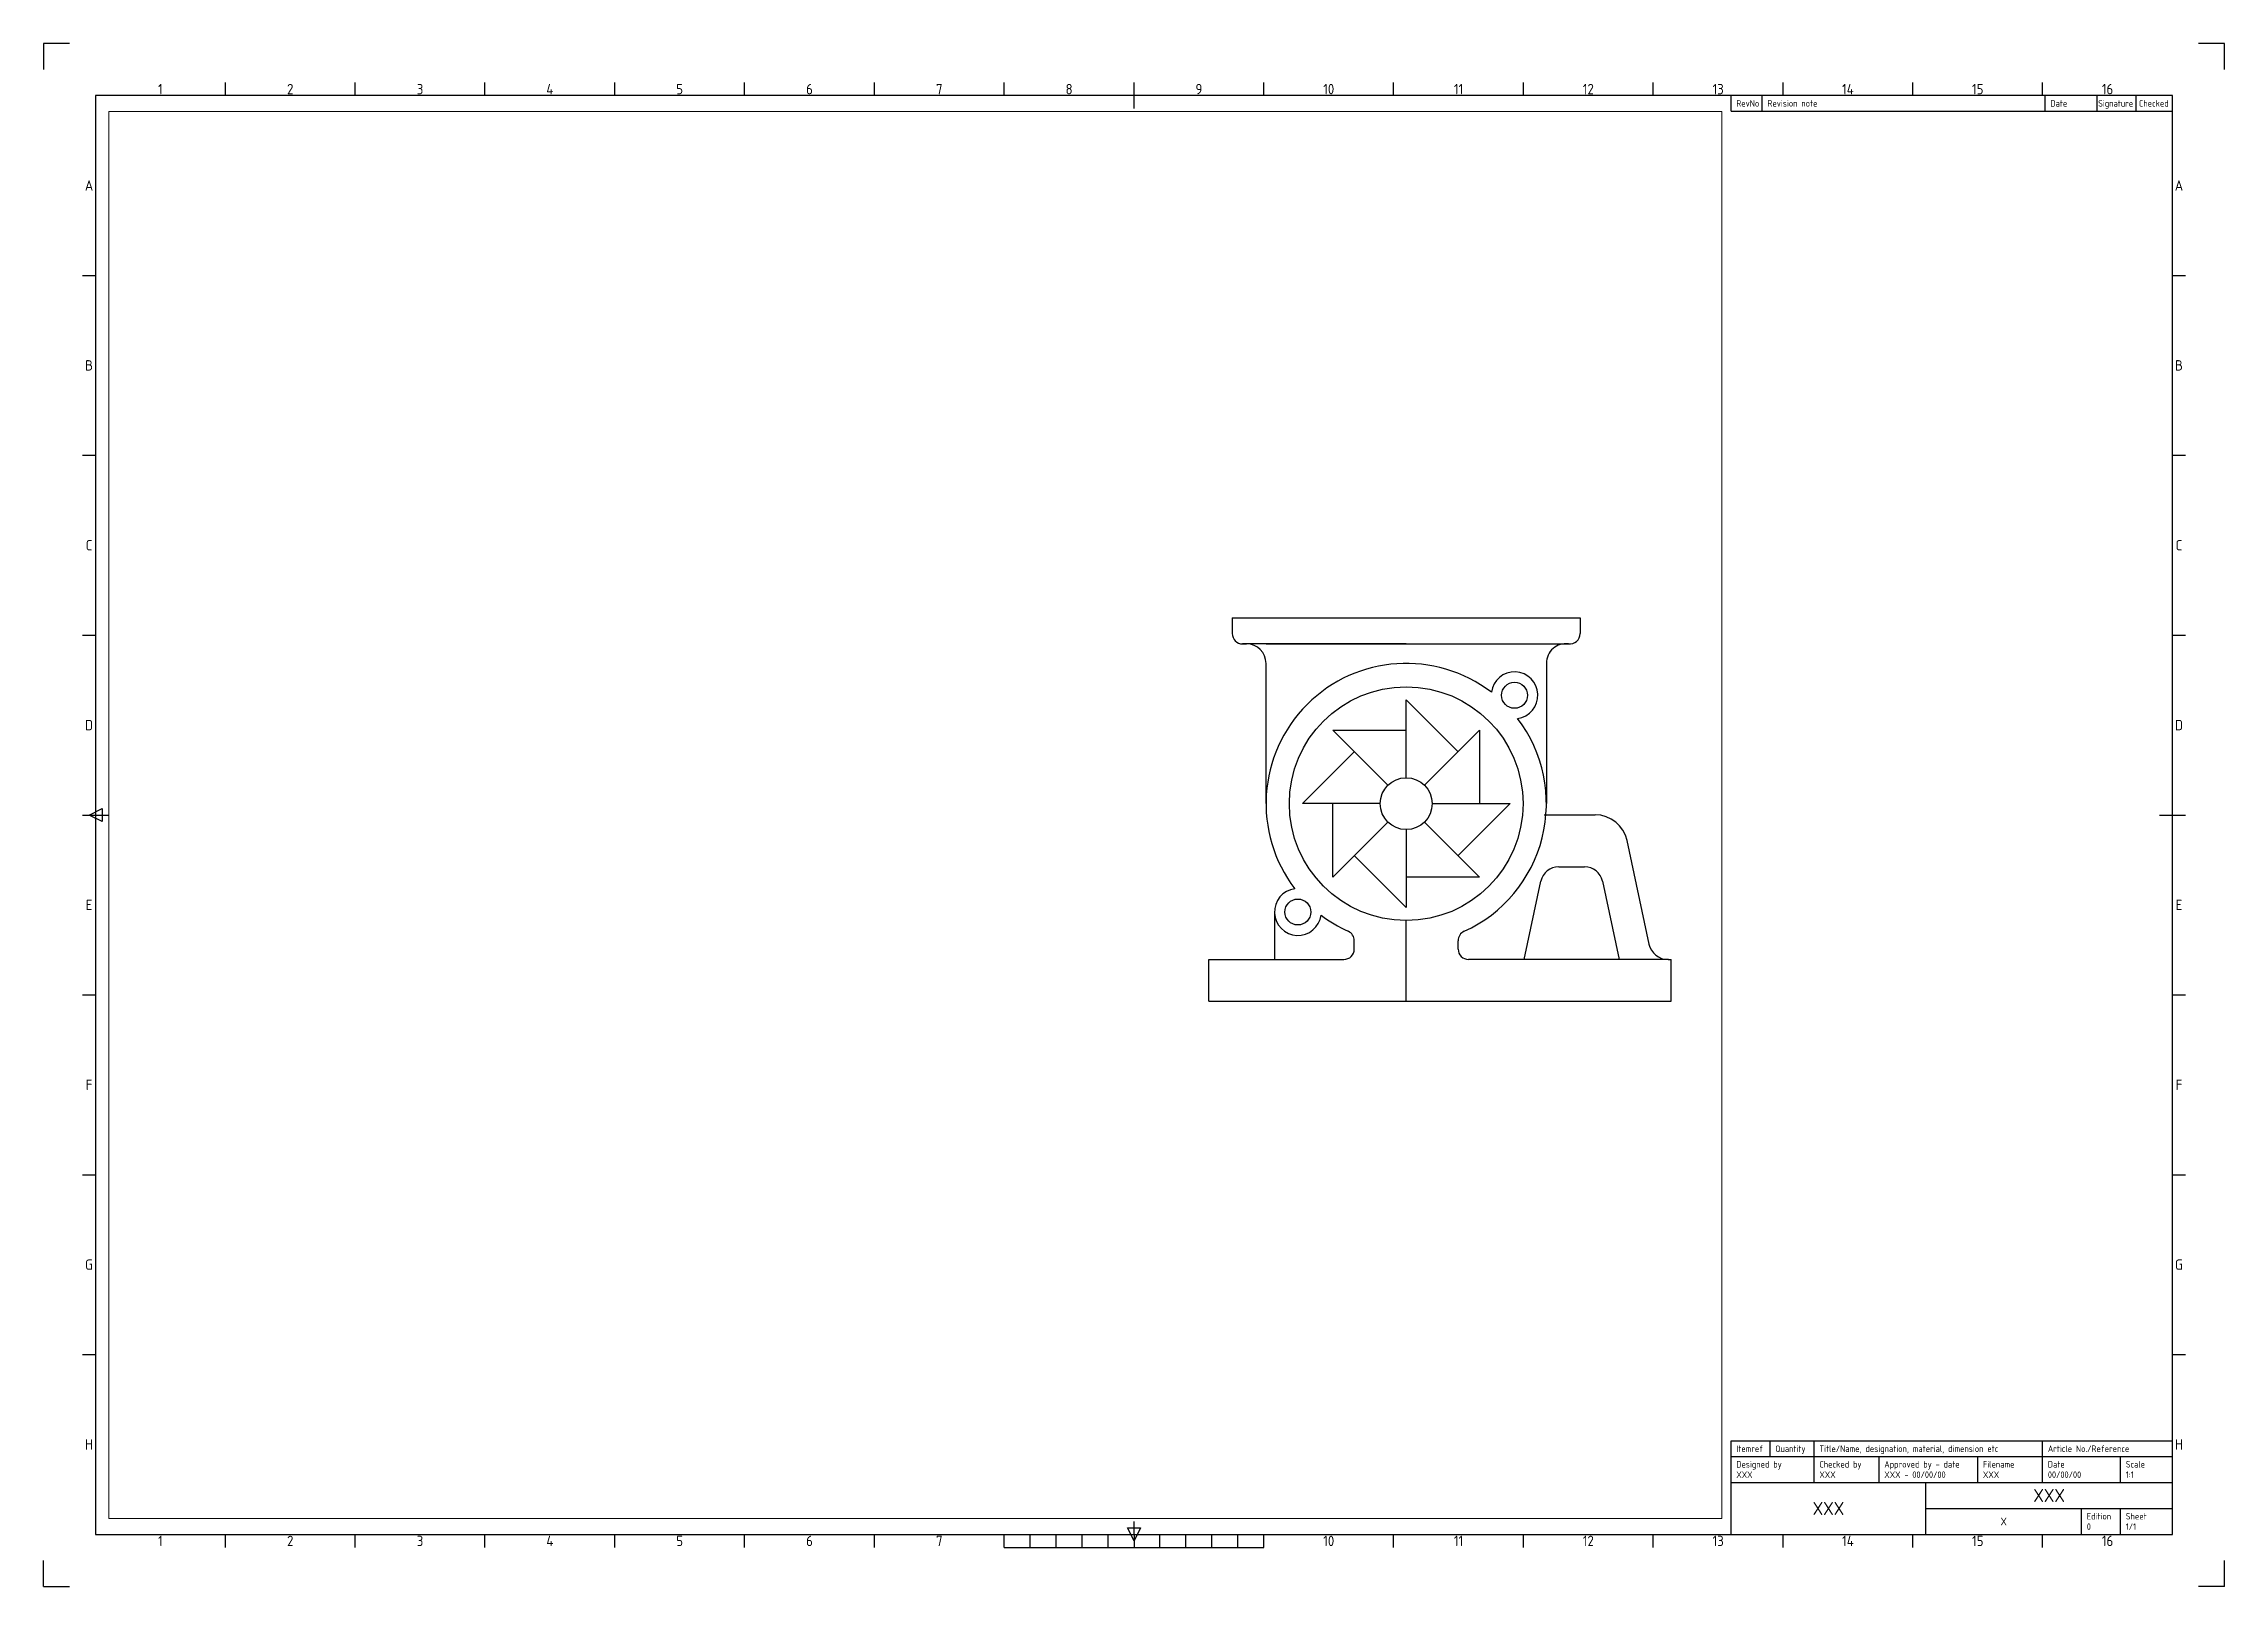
# Paper-space layout 'ISO A1 Layout' of a CAD drawing. Header units: millimetres. Extents: x 0 to 840, y 0 to 594.
# The model-space entities are those that its viewports show. They can reach past a viewport. Long polylines and large blocks are cut down to what shows.
import ezdxf
from ezdxf.enums import TextEntityAlignment as Align

# ---------------------------------------------------------------- set-up
doc = ezdxf.new("R2010")
doc.units = ezdxf.units.MM
for name, color, linetype in [('Model-Front', 7, 'Continuous'), ('Title Block', 7, 'Continuous'), ('Viewport', 5, 'Continuous')]:
    doc.layers.add(name, color=color, linetype=linetype)
doc.styles.add('ISO Proportional', font='isocp.shx')

# ---------------------------------------------------------------- blocks, each defined once
blk = doc.blocks.new('ISO A1 title block')
at = {"layer": 'Title Block'}
for p, q in [((10, 594), (0, 594)), ((0, 594), (0, 584)), ((840, 594), (830, 594)), ((840, 584), (840, 594)), ((820, 574), (20, 574)), ((20, 574), (20, 20)), ((70, 574), (70, 579)), ((120, 574), (120, 579)), ((170, 574), (170, 579)), ((220, 574), (220, 579)), ((270, 574), (270, 579)), ((320, 574), (320, 579)), ((370, 574), (370, 579)), ((420, 569), (420, 579)), ((470, 574), (470, 579)), ((520, 574), (520, 579)), ((570, 574), (570, 579)), ((620, 574), (620, 579)), ((650, 568), (650, 574)), ((662, 568), (662, 574)), ((670, 574), (670, 579)), ((720, 574), (720, 579)), ((770, 574), (770, 579)), ((771, 568), (771, 574)), ((791, 568), (791, 574)), ((806, 568), (806, 574)), ((820, 20), (820, 574)), ((650, 568), (820, 568)), ((15, 504.75), (20, 504.75)), ((820, 504.75), (825, 504.75)), ((15, 435.5), (20, 435.5)), ((820, 435.5), (825, 435.5)), ((15, 366.25), (20, 366.25)), ((820, 366.25), (825, 366.25)), ((15, 297), (25, 297)), ((17.5, 297), (22.5, 299.5)), ((22.5, 294.5), (17.5, 297)), ((22.5, 299.5), (22.5, 294.5)), ((815, 297), (825, 297)), ((15, 227.75), (20, 227.75)), ((820, 227.75), (825, 227.75)), ((15, 158.5), (20, 158.5)), ((820, 158.5), (825, 158.5)), ((15, 89.25), (20, 89.25)), ((820, 89.25), (825, 89.25)), ((650, 56), (820, 56)), ((650, 50), (650, 56)), ((665, 50), (665, 56)), ((682, 50), (682, 56)), ((770, 50), (770, 56)), ((650, 50), (820, 50)), ((650, 20), (650, 50)), ((682, 40), (682, 50)), ((707, 40), (707, 50)), ((745, 40), (745, 50)), ((770, 40), (770, 50)), ((800, 40), (800, 50)), ((650, 40), (820, 40)), ((725, 20), (725, 40)), ((725, 30), (820, 30)), ((785, 20), (785, 30)), ((800, 20), (800, 30)), ((20, 20), (820, 20)), ((70, 15), (70, 20)), ((120, 15), (120, 20)), ((170, 15), (170, 20)), ((220, 15), (220, 20)), ((270, 15), (270, 20)), ((320, 15), (320, 20)), ((370, 15), (370, 20)), ((380, 15), (380, 20)), ((390, 15), (390, 20)), ((400, 15), (400, 20)), ((410, 15), (410, 20)), ((417.5, 22.5), (422.5, 22.5)), ((420, 17.5), (417.5, 22.5)), ((420, 20), (420, 25)), ((422.5, 22.5), (420, 17.5)), ((420, 20), (420, 15)), ((430, 15), (430, 20)), ((440, 15), (440, 20)), ((450, 15), (450, 20)), ((460, 15), (460, 20)), ((470, 15), (470, 20)), ((520, 15), (520, 20)), ((570, 15), (570, 20)), ((620, 15), (620, 20)), ((670, 15), (670, 20)), ((720, 15), (720, 20)), ((770, 15), (770, 20)), ((0, 0), (0, 10)), ((370, 15), (470, 15)), ((840, 0), (840, 10)), ((0, 0), (10, 0)), ((840, 0), (830, 0))]:
    blk.add_line(p, q, dxfattribs=at)
at = {"layer": 'Title Block', "style": 'ISO Proportional'}
for s, p in [('1', (45, 576.5)), ('2', (95, 576.5)), ('3', (145, 576.5)), ('4', (195, 576.5)), ('5', (245, 576.5)), ('6', (295, 576.5)), ('7', (345, 576.5)), ('8', (395, 576.5)), ('9', (445, 576.5)), ('10', (495, 576.5)), ('11', (545, 576.5)), ('12', (595, 576.5)), ('13', (645, 576.5)), ('14', (695, 576.5)), ('15', (745, 576.5)), ('16', (795, 576.5)), ('A', (17.5, 539.375)), ('A', (822.5, 539.375)), ('B', (17.5, 470.125)), ('B', (822.5, 470.125)), ('C', (17.5, 400.875)), ('C', (822.5, 400.875)), ('D', (17.5, 331.625)), ('D', (822.5, 331.625)), ('E', (17.5, 262.375)), ('E', (822.5, 262.375)), ('F', (17.5, 193.125)), ('F', (822.5, 193.125)), ('G', (17.5, 123.875)), ('G', (822.5, 123.875)), ('H', (17.5, 54.625)), ('H', (822.5, 54.625)), ('1', (45, 17.5)), ('2', (95, 17.5)), ('3', (145, 17.5)), ('4', (195, 17.5)), ('5', (245, 17.5)), ('6', (295, 17.5)), ('7', (345, 17.5)), ('10', (495, 17.5)), ('11', (545, 17.5)), ('12', (595, 17.5)), ('13', (645, 17.5)), ('14', (695, 17.5)), ('15', (745, 17.5)), ('16', (795, 17.5))]:
    blk.add_text(s, height=4, dxfattribs=at).set_placement(p, align=Align.MIDDLE)
for s, p in [('RevNo', (652, 571)), ('Revision note', (664, 571)), ('Date', (773, 571)), ('Signature', (791.361, 571)), ('Checked', (807.083, 571)), ('Itemref', (652, 53)), ('Quantity', (667, 53)), ('Title/Name, designation, material, dimension etc', (684, 53)), ('Article No./Reference', (772, 53)), ('Designed by', (652, 47)), ('Checked by', (684, 47)), ('Approved by - date', (709, 47)), ('Filename', (747, 47)), ('Date', (772, 47)), ('Scale', (802, 47)), ('Edition', (787, 27)), ('Sheet', (802, 27))]:
    blk.add_text(s, height=2.5, dxfattribs=at).set_placement(p, align=Align.MIDDLE_LEFT)
at = {"layer": 'Title Block', "style": 'ISO Proportional', "flags": 8}
for tag, p in [('DESIGNED_BY', (652, 43)), ('CHECKED_BY', (684, 43)), ('APPROVED_BY_DATE', (709, 43)), ('FILENAME', (747, 43)), ('DATE', (772, 43)), ('SCALE', (802, 43)), ('EDITION', (787, 23)), ('SHEET', (802, 23))]:
    blk.add_attdef(tag, text='', height=2.5, dxfattribs=at).set_placement(p, align=Align.MIDDLE_LEFT)
for tag, height, p in [('TITLE', 5, (772.5, 35)), ('OWNER', 5, (687.5, 30)), ('DRAWING_NUMBER', 3, (755, 25))]:
    blk.add_attdef(tag, text='', height=height, dxfattribs=at).set_placement(p, align=Align.MIDDLE)

msp = doc.modelspace()

# ---------------------------------------------------------------- linework, layer by layer
at = {"layer": 'Model-Front'}
for p, q in [((332.24, 250.87), (466.24, 250.87)), ((332.24, 250.87), (332.24, 244.87)), ((466.24, 250.87), (466.24, 244.87)), ((399.24, 240.87), (336.24, 240.87)), ((336.24, 240.87), (337.74, 240.87)), ((345.24, 240.87), (462.24, 240.87)), ((345.24, 179.37), (345.24, 233.37)), ((453.24, 233.47), (453.24, 179.37)), ((399.24, 189.37), (399.24, 219.37)), ((399.24, 219.37), (419.24, 199.37)), ((392.17, 186.44), (370.96, 207.66)), ((370.96, 207.66), (399.24, 207.66)), ((406.31, 186.44), (427.53, 207.66)), ((427.53, 207.66), (427.53, 179.37)), ((359.24, 179.37), (379.24, 199.37)), ((389.24, 179.37), (359.24, 179.37)), ((370.96, 151.09), (370.96, 179.37)), ((409.24, 179.37), (439.24, 179.37)), ((439.24, 179.37), (419.24, 159.37)), ((392.17, 172.3), (370.96, 151.09)), ((399.24, 169.37), (399.24, 139.37)), ((406.31, 172.3), (427.53, 151.09)), ((452.33, 175.07), (472.06, 175.07)), ((484.28, 165.17), (492.76, 125.31)), ((399.24, 139.37), (379.24, 159.37)), ((458, 155.07), (467.98, 155.07)), ((427.53, 151.09), (399.24, 151.09)), ((444.74, 119.37), (451.15, 149.53)), ((474.83, 149.53), (481.24, 119.37)), ((348.52, 137.65), (348.52, 119.37)), ((379.24, 123.37), (379.24, 126.57)), ((399.24, 119.37), (399.24, 134.37)), ((419.24, 123.37), (419.24, 126.57)), ((323.24, 103.37), (323.24, 119.37)), ((323.24, 119.37), (375.24, 119.37)), ((399.24, 103.37), (399.24, 125.37)), ((500.24, 119.37), (423.24, 119.37)), ((500.09, 119.37), (501.24, 119.37)), ((501.24, 103.37), (501.24, 119.37)), ((323.24, 103.37), (399.24, 103.37)), ((399.24, 103.37), (501.24, 103.37))]:
    msp.add_line(p, q, dxfattribs=at)
for centre, radius in [((399.24, 179.37), 45), ((440.96, 221.09), 5), ((399.24, 179.37), 10), ((357.52, 137.65), 5)]:
    msp.add_circle(centre, radius, dxfattribs=at)
for centre, radius, start, end in [((336.24, 244.87), 4, 180, 270), ((462.24, 244.87), 4, 262.50528, 0), ((337.74, 233.37), 7.5, 0, 90), ((460.74, 233.47), 7.5, 82.50528, 180), ((399.24, 179.37), 54, 52.60173, 217.39827), ((440.96, 221.09), 9, 277.53431, 172.46569), ((399.24, 179.37), 54, 294.44334, 37.39827), ((472.06, 162.57), 12.5, 12, 90), ((458, 148.07), 7, 90, 168), ((467.98, 148.07), 7, 12, 90), ((357.52, 137.65), 9, 97.53431, 352.46569), ((399.24, 179.37), 54, 232.60173, 245.55666), ((375.24, 126.57), 4, 0, 65.55666), ((423.24, 126.57), 4, 114.44334, 180), ((375.24, 123.37), 4, 270, 0), ((423.24, 123.37), 4, 180, 270), ((500.09, 126.87), 7.5, 192, 270)]:
    msp.add_arc(centre, radius, start, end, dxfattribs=at)

psp = doc.layouts.new('ISO A1 Layout')

# ---------------------------------------------------------------- block references
at = {"layer": 'Title Block'}
ref = psp.add_blockref('ISO A1 title block', (0, 0), dxfattribs=at)
ref.add_attrib('CHECKED_BY', 'XXX', dxfattribs={"height": 2.5, "style": 'ISO Proportional'}).set_placement((684, 43), align=Align.MIDDLE_LEFT)
ref.add_attrib('OWNER', 'XXX', dxfattribs={"height": 5, "style": 'ISO Proportional'}).set_placement((687.5, 30), align=Align.MIDDLE)
ref.add_attrib('DESIGNED_BY', 'XXX', dxfattribs={"height": 2.5, "style": 'ISO Proportional'}).set_placement((652, 43), align=Align.MIDDLE_LEFT)
ref.add_attrib('FILENAME', 'XXX', dxfattribs={"height": 2.5, "style": 'ISO Proportional'}).set_placement((747, 43), align=Align.MIDDLE_LEFT)
ref.add_attrib('DRAWING_NUMBER', 'X', dxfattribs={"height": 3, "style": 'ISO Proportional'}).set_placement((755, 25), align=Align.MIDDLE)
ref.add_attrib('APPROVED_BY_DATE', 'XXX - 00/00/00', dxfattribs={"height": 2.5, "style": 'ISO Proportional'}).set_placement((709, 43), align=Align.MIDDLE_LEFT)
ref.add_attrib('TITLE', 'XXX', dxfattribs={"height": 5, "style": 'ISO Proportional'}).set_placement((772.5, 35), align=Align.MIDDLE)
ref.add_attrib('DATE', '00/00/00', dxfattribs={"height": 2.5, "style": 'ISO Proportional'}).set_placement((772, 43), align=Align.MIDDLE_LEFT)
ref.add_attrib('EDITION', '0', dxfattribs={"height": 2.5, "style": 'ISO Proportional'}).set_placement((787, 23), align=Align.MIDDLE_LEFT)
ref.add_attrib('SHEET', '1/1', dxfattribs={"height": 2.5, "style": 'ISO Proportional'}).set_placement((802, 23), align=Align.MIDDLE_LEFT)
ref.add_attrib('SCALE', '1:1', dxfattribs={"height": 2.5, "style": 'ISO Proportional'}).set_placement((802, 43), align=Align.MIDDLE_LEFT)

# ---------------------------------------------------------------- viewports
at = {"layer": 'Viewport'}
psp.add_viewport(center=(335.81, 297.04), size=(621.27, 541.7392), view_center_point=(210.2, 175.04), view_height=541.7392, dxfattribs=at)

doc.saveas('drawing.dxf')
